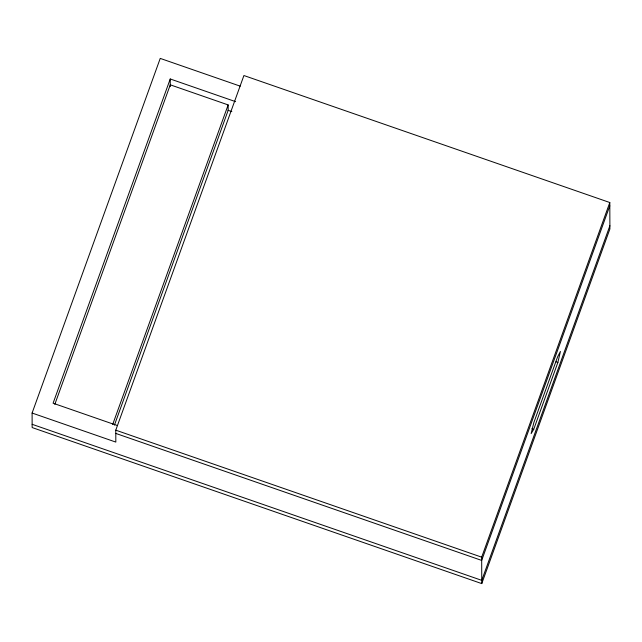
<?xml version="1.0" encoding="UTF-8"?>
<svg xmlns="http://www.w3.org/2000/svg" width="642" height="642" viewBox="0 0 642 642"><rect width="100%" height="100%" fill="white"/><g stroke="black" fill="none" stroke-linecap="round" stroke-linejoin="round"><path stroke-width="0.96" d="M557.882 362.441L560.426 351.447L557.617 356.816L533.823 422.677L531.143 433.591L533.719 429.313L557.882 362.441L556.052 361.807M32.1 413.039L115.825 442.089L115.777 430.172L243.912 75.531L609.804 202.527L609.9 228.961L481.765 583.602L32.148 427.556L32.1 413.039L160.235 58.398L240.196 86.148M235.622 101.661L170.242 78.974L53.093 403.216L117.526 425.582M54.819 404.356L170.266 84.824L228.151 104.919L228.167 110.336L114.42 425.148M112.703 424.442L228.151 104.919M481.765 583.602L481.677 557.16L609.804 202.527M609.82 205.777L481.685 560.418L115.793 433.422M609.892 225.711L481.757 580.352L32.14 424.306M228.054 110.296L231.842 111.612M531.889 428.687L533.719 429.313M115.777 430.172L481.677 557.16M170.242 78.974L170.274 86.63"/></g></svg>
